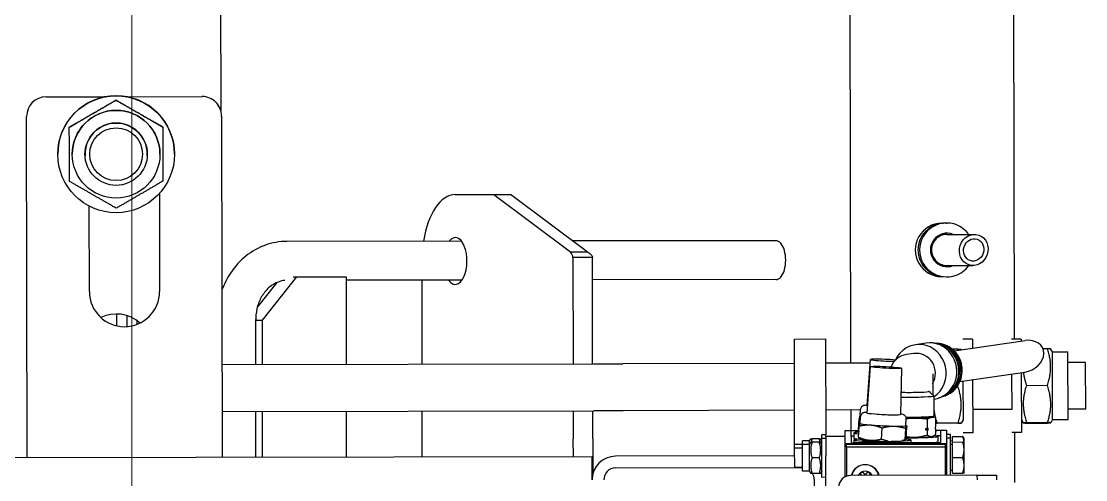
# Model space of a CAD drawing. Extents: x -3873 to 164127, y 7129 to 96529.
# Drawn here: x 85633.7 to 85906.9, y 51325.8 to 51443.4 of the extents above; entities that cross this region are included whole.
import ezdxf

# ---------------------------------------------------------------- set-up
doc = ezdxf.new("R2010")
doc.units = 0
doc.layers.get('0').update_dxf_attribs({"linetype": 'CONTINUOUS'})
doc.layers.add('KROMEKA', color=1, linetype='CONTINUOUS')
doc.layers.add('LAYOUT Kromeka', color=1, linetype='CONTINUOUS', lineweight=5)

# ---------------------------------------------------------------- blocks, each defined once
blk = doc.blocks.new('drop-GS-double')
for p, q in [((-330.06, 402.5), (-330.06, 108.5)), ((-330.06, 253.5), (-242.56, 253.5)), ((-237.56, 248.5), (-237.56, 233.28)), ((-252.31, 245.54), (-252.31, 245.54)), ((-252.31, 241.79), (-252.31, 241.79)), ((-245.39, 242.55), (-245.39, 242.55)), ((-252.31, 238.54), (-252.31, 238.54)), ((-287.56, 237.48), (-265.61, 237.48)), ((-293.31, 230.54), (-296.33, 230.54)), ((-238.45, 230.55), (-238.46, 230.55)), ((-293.71, 227.9), (-296.55, 227.9)), ((-237.56, 227.81), (-237.56, 208.45)), ((-294.97, 225.33), (-296, 225.33)), ((-252.31, 222.54), (-252.31, 222.54)), ((-262.53, 219.46), (-287.56, 219.46)), ((-252.31, 219.29), (-252.31, 219.29)), ((-245.37, 218.55), (-245.38, 218.55)), ((-252.31, 215.54), (-252.31, 215.54)), ((-242.56, 203.45), (-330.06, 203.45)), ((-318.36, 203.45), (-318.37, 108.03)), ((-306.36, 203.45), (-306.37, 108.03)), ((241.32, 203.64), (-241.18, 203.64)), ((-330.06, 194.85), (-318.36, 194.83)), ((-306.36, 194.81), (-294.77, 194.79)), ((-294.94, 194.79), (-294.95, 193.09)), ((-285.33, 189.39), (-291.5, 194.34)), ((-330.06, 193.14), (-318.36, 193.12)), ((-306.36, 193.1), (-294.95, 193.09)), ((-294.95, 193.09), (-283.86, 184.2)), ((-274.79, 141.93), (-274.77, 186.77)), ((-283.86, 184.2), (-283.87, 171.53)), ((-283.86, 185.16), (-283.86, 184.2)), ((-283.86, 172.49), (-283.87, 171.53)), ((-318.37, 171.58), (-330.06, 171.6)), ((-283.87, 171.53), (-306.37, 171.56)), ((-284.79, 141.79), (-284.78, 171.53)), ((-330.06, 152.12), (-318.37, 152.1)), ((-306.37, 152.08), (-284.78, 152.05)), ((-262.84, 143.52), (-262.82, 133.61)), ((-262.82, 133.61), (-277.61, 113.98)), ((-262.82, 133.61), (-262.83, 129.28)), ((-277.62, 109.65), (-262.83, 129.28)), ((-330.06, 113.31), (-325.52, 113.31)), ((-318.37, 113.31), (-325.52, 113.31)), ((-279.04, 113.31), (-306.37, 113.31)), ((-279.04, 111.11), (-279.04, 113.31)), ((-277.61, 113.98), (-277.62, 112.07)), ((-277.62, 112.07), (-277.62, 109.65)), ((-274.82, 61.2), (-274.8, 113.38)), ((-279.04, 108.31), (-279.04, 111.11)), ((-336.06, 108.5), (-330.06, 108.5)), ((-325.52, 108.31), (-334.56, 108.31)), ((-325.52, 108.31), (-318.37, 108.31)), ((-306.37, 108.31), (-279.04, 108.31)), ((-284.82, 61.21), (-284.8, 108.31)), ((-333.06, 102.5), (-333.06, 54.5)), ((-330.06, 56.5), (-330.06, 102.5)), ((-318.3, 56.5), (-318.37, 100.51)), ((-306.3, 56.5), (-306.37, 100.53)), ((-333.06, 56.5), (-328.06, 56.5)), ((-333.06, 54.5), (-333.06, 56.5)), ((-328.06, 56.5), (-327.15, 56.5)), ((-328.06, 54.5), (-328.06, 56.5)), ((-327.15, 56.5), (-300.06, 56.5)), ((-327.15, 54.5), (-327.15, 56.5)), ((-300.06, 56.5), (-300.06, 48.5)), ((-334.01, 52.7), (-334.56, 52.38)), ((-334.56, 52.03), (-334.56, 52.38)), ((-334.56, 50.17), (-334.56, 52.03)), ((-334.01, 54.5), (-327.11, 54.5)), ((-334.01, 52.7), (-334.01, 54.5)), ((-334.01, 52.7), (-327.11, 52.7)), ((-330.56, 50.17), (-330.56, 52.03)), ((-327.11, 54.5), (-326.2, 54.5)), ((-327.11, 52.7), (-327.11, 54.5)), ((-327.11, 52.7), (-326.2, 52.7)), ((-327.11, 52.7), (-326.56, 52.38)), ((-326.56, 52.38), (-326.56, 52.03)), ((-326.56, 50.17), (-326.56, 52.03)), ((-326.2, 52.7), (-326.2, 54.5)), ((-326.2, 52.7), (-325.65, 52.38)), ((-325.65, 52.38), (-325.65, 52.03)), ((-325.65, 50.17), (-325.65, 52.03)), ((-336.06, 51.5), (-360.45, 51.5)), ((-335.56, 49.5), (-325.56, 49.5)), ((-335.56, 48.5), (-335.56, 49.5)), ((-334.56, 49.82), (-334.56, 50.17)), ((-334.01, 49.5), (-334.56, 49.82)), ((-327.11, 49.5), (-326.56, 49.82)), ((-326.56, 50.17), (-326.56, 49.82)), ((-326.2, 49.5), (-325.65, 49.82)), ((-325.65, 50.17), (-325.65, 49.82)), ((-325.56, 49.5), (-324.65, 49.5)), ((-325.56, 48.5), (-325.56, 49.5)), ((-324.65, 48.5), (-324.65, 49.5)), ((-365.06, 48.5), (-330.06, 48.5)), ((-325.06, 48.5), (-330.06, 48.5)), ((-325.06, 48.5), (-324.65, 48.5)), ((-325.06, 43.5), (-325.06, 48.5)), ((-300.06, 48.5), (-324.65, 48.5)), ((-318.28, 39.55), (-318.29, 48.5)), ((-306.27, 37.1), (-306.29, 48.5)), ((-335.41, 43.5), (-326.87, 43.5)), ((-327.84, 43.2), (-335.28, 43.2)), ((-335.11, 9.7), (-335.11, 42.2)), ((-327.84, 17.8), (-327.84, 43.2)), ((-327.84, 43.2), (-327.17, 43.2)), ((-327.17, 17.8), (-327.17, 43.2)), ((-326.87, 43.5), (-326.87, 17.5)), ((-326.87, 43.5), (-325.83, 43.5)), ((-326.02, 41.3), (-326.7, 41.3)), ((-326.7, 19.92), (-326.7, 41.08)), ((-326.66, 41.94), (-323.66, 41.94)), ((-325.83, 43.5), (-325.06, 43.5)), ((-324.19, 41.3), (-325.54, 41.3)), ((-325.06, 43.5), (-323.54, 43.5)), ((-323.62, 41.08), (-323.62, 40.07)), ((-323.54, 43.5), (-323.54, 40.07)), ((-323.54, 42), (-318.28, 42)), ((-306.28, 42), (300.19, 42)), ((-335.1, 39.45), (-335.02, 39.45)), ((-334.77, 39.52), (-334.75, 39.53)), ((-326.02, 39.05), (-325.93, 39.05)), ((-325.74, 39.97), (-325.72, 40.01)), ((-325.34, 40.07), (-322.42, 39.92)), ((-323.89, 40), (-323.88, 40.01)), ((-323.51, 40.07), (-320.59, 39.92)), ((-321.73, 39.63), (-319.94, 39.54)), ((-321.7, 39.76), (-321.7, 39.77)), ((-319.9, 39.64), (-318.11, 39.54)), ((-319.87, 39.76), (-319.87, 39.77)), ((-335.1, 37.35), (-335.02, 37.35)), ((-334.75, 37.27), (-334.77, 37.28)), ((-307.17, 37.03), (-319.02, 37.97)), ((-305.34, 37.03), (-317.19, 37.98)), ((-325.84, 34.2), (-322.92, 34.05)), ((-325.99, 28.1), (-323.07, 27.95)), ((-325.64, 27.87), (-322.72, 27.72)), ((-322.34, 27.95), (-320.54, 27.86)), ((-322.32, 27.82), (-322.34, 27.78)), ((-307.58, 29.04), (-319.47, 29.32)), ((-303.83, 25.84), (-304.1, 27.72)), ((-326.02, 26.7), (-326.7, 26.7)), ((-301.19, 22.73), (-301.58, 25.46)), ((-324.82, 22.41), (-323.61, 22.41)), ((-323.42, 22.82), (-323.12, 22.82)), ((-323.09, 22.28), (-323.39, 22.28)), ((-322.91, 22.41), (-320.61, 22.41)), ((-325.11, 19.7), (-326.46, 19.7)), ((-325.13, 21.02), (-325.03, 20.85)), ((-324.97, 20.33), (-324.97, 19.92)), ((-324.51, 20.21), (-323.29, 20.21)), ((-323.62, 20.21), (-323.62, 19.92)), ((-323.54, 20.21), (-323.54, 17.5)), ((-323.11, 20.34), (-322.81, 20.34)), ((-322.6, 20.21), (-320.3, 20.21)), ((-321.72, 14.56), (-321.73, 19.94)), ((-321.71, 14.56), (-321.72, 19.94)), ((-320.1, 20.97), (-320.28, 20.26)), ((-320.13, 21.01), (-319.88, 20.76)), ((-314.72, 20.75), (-319.86, 20.75)), ((-315.54, 20.66), (-315.55, 20.75)), ((-315.11, 19.02), (-315.3, 19.62)), ((-313.91, 21.56), (-314.71, 20.76)), ((-309.04, 21.03), (-314.44, 21.03)), ((-301.14, 21.03), (-301.12, 21.66)), ((-335.11, 17.8), (-327.84, 17.8)), ((-326.87, 17.5), (-335.11, 17.5)), ((-335.11, 16.5), (-325.56, 16.5)), ((-333.91, 16), (-333.91, 16.5)), ((-327.84, 17.8), (-327.17, 17.8)), ((-327.21, 16), (-327.21, 16.5)), ((-323.54, 17.5), (-326.87, 17.5)), ((-323.66, 19.06), (-326.66, 19.06)), ((-326.3, 16), (-326.3, 16.5)), ((-325.56, 16.5), (-325.56, 17.5)), ((-325.56, 16.5), (-324.65, 16.5)), ((-324.65, 16.5), (-324.65, 17.5)), ((-284.18, 17.46), (-284.18, 17.33)), ((-284.13, 18.63), (-284.13, 18.29)), ((-281.28, 17.3), (-281.29, 10.67)), ((-273.28, 17.29), (-273.29, 10.2)), ((-270.43, 18.62), (-270.43, 18.27)), ((-270.38, 17.45), (-270.38, 17.32)), ((-334.56, 16), (-334.56, 13.36)), ((-334.56, 16), (-330.56, 16)), ((-330.56, 16), (-330.56, 13.36)), ((-330.56, 16), (-326.56, 16)), ((-326.56, 16), (-325.13, 16)), ((-326.56, 16), (-326.56, 13.36)), ((-325.13, 16), (-325.13, 13.36)), ((-320.91, 13.25), (-321.71, 13.71)), ((-312.2, 14.58), (-312.2, 14.65)), ((-311.05, 14.02), (-308.66, -2.6)), ((-303.18, 15.49), (-300.56, -2.72)), ((-302.91, 13.63), (-302.71, 13.75)), ((-302.71, 14.59), (-302.71, 16)), ((-334.56, 13), (-332.56, 13)), ((-332.56, 13), (-328.56, 13)), ((-328.56, 13), (-326.56, 13)), ((-326.56, 13), (-325.65, 13)), ((-325.65, 13), (-325.45, 13.11)), ((-324.2, 10.75), (-324.21, 13.25)), ((-310.94, 13.27), (-320.91, 13.25)), ((-310.94, 13.27), (-320.91, 13.25)), ((-302.86, 13.28), (-302.86, 13.28)), ((-300.21, 10.79), (-300.21, 13.29)), ((-335.11, 9.7), (-336.28, 9.7)), ((-335.11, 9.7), (-335.11, 9.7)), ((-335.11, 9.7), (-335.11, 4.7)), ((-310.58, 10.77), (-324.2, 10.75)), ((-318.22, 0.76), (-318.23, 10.76)), ((-300.21, 10.79), (-302.5, 10.78)), ((-335.11, 4.7), (-336.28, 4.7)), ((-335.11, 4.7), (-335.11, 4.7)), ((-337, 0), (-324.19, 0)), ((-324.18, -1.75), (-324.19, 0.75)), ((-309.15, 0.77), (-318.22, 0.76)), ((-309.15, 0.77), (-318.22, 0.76)), ((-301.07, 0.79), (-301.07, 0.79)), ((-300.18, -1.71), (-300.19, 0.79)), ((-300.19, 0), (300.19, 0)), ((-308.79, -1.73), (-324.18, -1.75)), ((-320.88, -1.75), (-321.68, -2.21)), ((-300.18, -1.71), (-300.71, -1.71)), ((-321.74, -3.06), (-321.73, -8.44)), ((-321.62, -3.06), (-321.61, -8.44)), ((-312.07, -3.04), (-312.06, -8.42)), ((-302.62, -7.27), (-302.61, -8.41)), ((-320.87, -9.75), (-321.67, -9.29)), ((-320.87, -9.75), (-303.47, -9.72)), ((-320.87, -9.75), (-320.86, -13.75)), ((-303.47, -9.72), (-302.67, -9.25)), ((-303.47, -9.72), (-303.46, -13.72)), ((-320.86, -13.75), (-303.46, -13.72)), ((-318.19, -18.24), (-318.2, -13.74)), ((-306.2, -13.72), (-306.16, -13.72)), ((-306.19, -18.22), (-306.2, -13.72)), ((-318.19, -18.24), (-306.19, -18.22))]:
    blk.add_line(p, q)
for radius in [15, 11.25, 8, 6.77]:
    blk.add_circle((-252.31, 230.54), radius)
for centre, radius, start, end in [((-242.56, 248.5), 5, 0, 90), ((-252.31, 230.54), 15, 269.9998, 89.9998), ((-252.31, 230.54), 11.25, 269.9998, 89.9998), ((-252.31, 230.54), 8, 266.8484, 93.1511), ((-287.56, 228.47), 9.01, 90, 270), ((-302.31, 230.54), 9, 317.7755, 26.2507), ((-262.53, 228.47), 9.01, 270, 270.7003), ((-242.56, 208.45), 5, 270, 0), ((-336.06, 102.5), 6, 0, 90), ((-336.06, 102.5), 3, 0, 90), ((-336.06, 54.5), 3, 270, 300.032), ((-336.06, 54.5), 6, 270, 274.7941), ((-309.13, 27), 5.08, 8.1885, 68.2371)]:
    blk.add_arc(centre, radius, start, end)
for centre, major_axis, ratio, start_param, end_param in [((-279.88, 143.52), (17.04, -0.01), 0.5, 0.000873, 1.267356), ((-279.88, 143.52), (6, 0), 0.5, 2.52844, 6.840216), ((-279.82, 61.2), (-5, 0), 0.5, 0, 3.141593), ((-338.11, 42.2), (0, 3), 0.998838, 4.712389, 6.283185), ((-336.03, 38.4), (0, 3.7), 0.998838, 3.393657, 6.031121), ((-335.81, 38.4), (0, 3.5), 0.998838, 5.174577, 6.081585), ((-326.66, 41.08), (0, 0.858), 0.048197, 0, 1.570796), ((-326.02, 34), (0, -7.3), 0.048197, 2.483682, 6.863573), ((-325.54, 34), (0, 7.3), 0.048197, 0, 0.613093), ((-325.01, 41.08), (0, 0.858), 0.048197, 4.964467, 6.283185), ((-324.19, 34), (0, 7.3), 0.048197, 5.678987, 6.882374), ((-323.66, 41.08), (0, 0.858), 0.048197, 4.712389, 6.283185), ((-336, 38.4), (0, -1.98), 0.998838, 2.094395, 2.671938), ((-335.02, 39.95), (0, -0.5), 0.998838, 0, 0.523599), ((-334.55, 39.19), (-0.197, 0.342), 0.999419, 5.867547, 6.283185), ((-336, 38.4), (0, -1.98), 0.998838, 1.047198, 2.094395), ((-326.02, 34), (0.31, 5.99), 0.052327, 0.090882, 1.017068), ((-322.04, 33.79), (0.3, 5.84), 0.052327, 0, 3.141593), ((-322.04, 33.79), (0.31, 5.99), 0.052327, 6.253056, 7.300254), ((-322.04, 33.79), (0.31, 5.99), 0.052327, 6.05911, 6.253056), ((-320.2, 33.79), (0.31, 5.99), 0.052326, 6.253054, 6.570083), ((-320.2, 33.79), (0.3, 5.84), 0.052326, 0, 0.180695), ((-320.2, 33.79), (0.31, 5.99), 0.052326, 6.05911, 6.253054), ((-336, 38.4), (0, -1.98), 0.998838, 0.469655, 1.047198), ((-335.81, 38.4), (0, -3.5), 0.998838, 0.2016, 1.108608), ((-335.02, 36.85), (0, 0.5), 0.998838, 5.759587, 6.283185), ((-334.55, 37.61), (0, -0.395), 0.998838, 5.759587, 6.175224), ((-326.02, 34), (-0.31, -5.99), 0.052327, 4.158661, 4.634148), ((-322.04, 33.79), (-0.31, -5.99), 0.052327, 4.158661, 5.205859), ((-319.24, 33.65), (0.22, 4.33), 0.052327, 6.281719, 9.426244), ((-317.41, 33.65), (0.22, 4.33), 0.052326, 6.281719, 6.542608), ((-305.54, 33.03), (0.21, 3.99), 0.052326, 4.065409, 8.431584), ((-322.04, 33.79), (-0.31, -5.99), 0.052327, 5.205859, 6.253056), ((-308.76, 24.43), (7.18, 1.03), 0.947122, 3.555238, 7.270691), ((-325.11, 27), (0, -7.3), 0.048197, 4.594146, 6.809056), ((-325.11, 27), (0, 6), 0.048197, 1.427403, 1.771197), ((-322.04, 33.79), (-0.31, -5.99), 0.052327, 6.253056, 6.507261), ((-320.11, 27), (0, 6), 0.048197, 1.426974, 1.771197), ((-319.86, 27), (0, -6.25), 0.048197, 4.566178, 6.283185), ((-314.72, 27), (0, -6.25), 0.048197, 4.350353, 6.331457), ((-313.55, 27), (0, -5.08), 0.048197, 4.267493, 5.959987), ((-325.11, 27), (0, -6), 0.048197, 4.912789, 5.959987), ((-320.11, 27), (0, -6), 0.048197, 4.912789, 5.959987), ((-308.86, 25.12), (5.02, 0.72), 0.947122, 4.006254, 6.283185), ((-277.28, 18.62), (6.85, -0.01), 0.995368, 0, 3.141593), ((-277.28, 17.95), (6.85, -0.01), 0.995368, 0.065077, 3.076516), ((-323.16, 27), (0, -6.73), 0.048197, 5.382346, 5.49043), ((-322.86, 27), (0, -6.73), 0.048197, 5.382346, 5.49043), ((-308.36, 21.7), (-7.18, -1.03), 0.947122, 0, 3.141593), ((-277.28, 17.45), (6.9, -0.01), 0.995368, 0, 3.141593), ((-326.46, 27), (0, -7.3), 0.048197, 5.535178, 6.283185), ((-326.66, 19.92), (0, -0.858), 0.048197, 4.712389, 6.283185), ((-325.11, 27), (0, -6), 0.048197, 5.959987, 6.199511), ((-325.01, 19.92), (0, -0.858), 0.048197, 0, 1.570796), ((-323.66, 19.92), (0, -0.858), 0.048197, 0, 1.570796), ((-320.11, 27), (0, -6), 0.048197, 5.959987, 6.234913), ((-308.27, 21.06), (-7.07, -1.02), 0.947122, 0.155316, 2.986276), ((-308.16, 20.27), (-6.83, -0.98), 0.947122, 0.235423, 2.90617), ((-277.28, 17.26), (4.3, 0), 0.995368, 5.907435, 9.800528), ((-308.22, 20.68), (6.88, 0.99), 0.947122, 3.616887, 5.80789), ((-308.24, 20.82), (6.88, 0.99), 0.947122, 4.005949, 5.418829), ((-304.61, -2.66), (-2.02, 4.59), 0.779723, 1.228343, 4.369935)]:
    blk.add_ellipse(centre, major_axis=major_axis, ratio=ratio, start_param=start_param, end_param=end_param)
for centre, major_axis, ratio in [((-307.38, 33.03), (-0.21, -3.99), 0.052327), ((-277.29, 10.44), (-3.83, 1.29), 0.901079), ((-277.29, 10.44), (2.73, -0.92), 0.901079)]:
    blk.add_ellipse(centre, major_axis=major_axis, ratio=ratio)
for points, weights in [([(-266.17, 230.53), (-262.71, 236.53), (-259.25, 242.54)], [1, 1.15470053838, 1]), ([(-259.25, 242.54), (-252.32, 242.54), (-245.39, 242.55)], [1, 1.15470053838, 1]), ([(-245.39, 242.55), (-241.92, 236.55), (-238.46, 230.55)], [1, 1.15470053838, 1]), ([(-238.45, 230.55), (-241.92, 236.55), (-245.39, 242.55)], [1, 1.15470053838, 1]), ([(-259.23, 218.54), (-262.7, 224.53), (-266.17, 230.53)], [1, 1.15470053838, 1]), ([(-238.46, 230.55), (-241.92, 224.55), (-245.38, 218.55)], [1, 1.15470053838, 1]), ([(-245.37, 218.55), (-241.91, 224.55), (-238.45, 230.55)], [1, 1.15470053838, 1]), ([(-245.38, 218.55), (-252.3, 218.54), (-259.23, 218.54)], [1, 1.15470053838, 1]), ([(-330.56, 52.03), (-332.56, 52.69), (-334.56, 52.03)], [1, 1.15470053838, 1]), ([(-326.56, 52.03), (-328.56, 52.69), (-330.56, 52.03)], [1, 1.15470053838, 1]), ([(-325.65, 52.03), (-326.13, 52.19), (-326.56, 52.27)], [1, 1.03322837971, 1.0521824042]), ([(-334.56, 50.17), (-332.56, 49.51), (-330.56, 50.17)], [1, 1.15470053838, 1]), ([(-330.56, 50.17), (-328.56, 49.51), (-326.56, 50.17)], [1, 1.15470053838, 1]), ([(-326.56, 49.93), (-326.13, 50.01), (-325.65, 50.17)], [1.0521824042, 1.03322837971, 1]), ([(-334.86, 39.52), (-334.84, 39.52), (-334.83, 39.53)], [1.18813744012, 1.17967080668, 1.17116460961]), ([(-334.44, 38.85), (-334.45, 38.84), (-334.46, 38.83)], [1.17116460961, 1.17967080668, 1.18813744011]), ([(-326.13, 37.16), (-326.01, 38.53), (-325.34, 40.07)], [1, 1.04314139574, 1.01001874936]), ([(-325.34, 40.07), (-325.69, 40.05), (-325.72, 40.01)], [1.01001874936, 1.03589479466, 1.01522664005]), ([(-323.51, 40.07), (-323.86, 40.05), (-323.88, 40.01)], [1.01001874936, 1.03589477361, 1.01522667367]), ([(-323.55, 39.98), (-323.53, 40.03), (-323.51, 40.07)], [1.01189394747, 1.0109890729, 1.01001874936]), ([(-322.42, 39.92), (-322.02, 38.32), (-322.14, 36.96)], [1.01001874936, 1.04314139574, 1]), ([(-321.71, 39.78), (-321.8, 39.83), (-322.42, 39.92)], [1, 1.04314139574, 1.01001874936]), ([(-321.7, 39.77), (-321.71, 39.78), (-321.71, 39.78)], [1.00851425906, 1.00471203149, 1]), ([(-320.59, 39.92), (-320.55, 39.74), (-320.51, 39.57)], [1.01001874936, 1.01360406662, 1.01629582136]), ([(-319.88, 39.78), (-319.96, 39.83), (-320.59, 39.92)], [1, 1.04314139574, 1.01001874936]), ([(-319.87, 39.77), (-319.87, 39.78), (-319.88, 39.78)], [1.00851388225, 1.00471179801, 1]), ([(-334.83, 37.27), (-334.84, 37.28), (-334.86, 37.28)], [1.17116460961, 1.17967080668, 1.18813744012]), ([(-334.46, 37.97), (-334.45, 37.96), (-334.44, 37.95)], [1.18813744011, 1.17967080668, 1.17116460961]), ([(-325.84, 34.2), (-326.24, 35.8), (-326.13, 37.16)], [1.01001874936, 1.04314139574, 1]), ([(-322.14, 36.96), (-322.25, 35.59), (-322.92, 34.05)], [1, 1.04314139574, 1.01001874936]), ([(-326.31, 32.48), (-326.16, 33.29), (-325.84, 34.2)], [1.02326952985, 1.02844499573, 1.01001874936]), ([(-322.92, 34.05), (-322.43, 32.38), (-322.46, 30.97)], [1.01001874936, 1.04314139574, 1]), ([(-322.46, 30.97), (-322.49, 29.55), (-323.07, 27.95)], [1, 1.04314139574, 1.01001874936]), ([(-325.99, 28.1), (-326.13, 28.57), (-326.22, 29.01)], [1.01001874936, 1.01922479118, 1.02253947179]), ([(-326.16, 28.08), (-326.09, 28.09), (-325.99, 28.1)], [1.02105344299, 1.01746136107, 1.01001874936]), ([(-325.64, 27.87), (-325.79, 27.89), (-325.91, 27.91)], [1.01001874936, 1.01798629922, 1.02154099727]), ([(-325.39, 25.81), (-325.4, 26.8), (-325.21, 27.85)], [1, 1.02673629745, 1.02418161066]), ([(-323.07, 27.95), (-322.44, 27.86), (-322.36, 27.8)], [1.01001874936, 1.04314139574, 1]), ([(-322.36, 27.8), (-322.27, 27.75), (-322.72, 27.72)], [1, 1.04314139574, 1.01001874936]), ([(-320.51, 27.86), (-320.41, 26.8), (-320.4, 25.81)], [1.02416084351, 1.02684254704, 1]), ([(-324.82, 22.41), (-325.38, 24.23), (-325.39, 25.81)], [1.01001874936, 1.04314139574, 1]), ([(-320.4, 25.81), (-320.38, 24.23), (-320.61, 22.41)], [1, 1.04314139574, 1.01001874936]), ([(-325.2, 21.31), (-325.27, 21.82), (-324.82, 22.41)], [1, 1.04314139574, 1.01001874936]), ([(-323.61, 22.41), (-323.51, 22.62), (-323.42, 22.82)], [1.00558683755, 1.00326332561, 1]), ([(-323.39, 22.28), (-323.49, 22.34), (-323.61, 22.41)], [1, 1.00326332561, 1.00558683755]), ([(-323.12, 22.82), (-323.02, 22.62), (-322.91, 22.41)], [1, 1.00332395651, 1.00570838385]), ([(-322.91, 22.41), (-323.01, 22.34), (-323.09, 22.28)], [1.00570838385, 1.00332395651, 1]), ([(-320.61, 22.41), (-320.28, 21.82), (-320.21, 21.31)], [1.01001874936, 1.04314139574, 1]), ([(-313.91, 21.56), (-313.58, 21.88), (-313.62, 22.19)], [1.07636955859, 1.1157635468, 1.1157635468]), ([(-324.51, 20.21), (-325.13, 20.8), (-325.2, 21.31)], [1.01001874936, 1.04314139574, 1]), ([(-323.29, 20.21), (-323.2, 20.28), (-323.11, 20.34)], [1.00558683755, 1.00326332561, 1]), ([(-322.81, 20.34), (-322.71, 20.28), (-322.6, 20.21)], [1, 1.00332395651, 1.00570838385]), ([(-321.73, 20.21), (-321.73, 20.09), (-321.73, 19.94)], [1.02346511111, 1.0127899758, 1]), ([(-321.72, 19.94), (-321.72, 20.09), (-321.72, 20.21)], [1, 1.01279050711, 1.02346599803]), ([(-320.85, 20.21), (-321.27, 20.09), (-321.72, 19.94)], [1.02332672717, 1.01270712943, 1]), ([(-320.21, 21.31), (-320.13, 20.8), (-320.3, 20.21)], [1, 1.04314139574, 1.01001874936]), ([(-318.02, 20.75), (-319.1, 20.66), (-320.25, 20.37)], [1.07298126705, 1.06415280712, 1.03748464322]), ([(-315.55, 20.72), (-315.71, 20.74), (-315.87, 20.75)], [1.06946586096, 1.07123250134, 1.07260329487]), ([(-321.72, 14.56), (-321.71, 12.98), (-321.71, 14.56)], [1, 1.15470053838, 1]), ([(-321.71, 14.56), (-316.95, 12.99), (-312.2, 14.58)], [1, 1.15470053838, 1]), ([(-312.2, 14.58), (-312.09, 14.54), (-311.97, 14.5)], [1, 1.00329003776, 1.00644013615]), ([(-303.04, 14.49), (-302.87, 14.54), (-302.71, 14.59)], [1.00912598209, 1.00470615744, 1]), ([(-302.71, 14.59), (-302.71, 13.75), (-302.71, 13.75)], [1, 1.07724051365, 1.07735011345]), ([(-334.56, 13), (-334.56, 13), (-334.56, 13.36)], [1, 1.0379548493, 1]), ([(-334.56, 13.36), (-333.49, 13), (-332.56, 13)], [1, 1.0379548493, 1]), ([(-332.56, 13), (-331.63, 13), (-330.56, 13.36)], [1, 1.0379548493, 1]), ([(-330.56, 13.36), (-329.49, 13), (-328.56, 13)], [1, 1.0379548493, 1]), ([(-328.56, 13), (-327.63, 13), (-326.56, 13.36)], [1, 1.0379548493, 1]), ([(-326.56, 13), (-325.9, 13.03), (-325.13, 13.36)], [1.00583237467, 1.03477170195, 1]), ([(-326.56, 13.36), (-326.56, 13), (-326.56, 13)], [1, 1.0379548493, 1]), ([(-325.13, 13.36), (-325.3, 13.2), (-325.45, 13.11)], [1, 1.0162313208, 1.01858005322]), ([(-321.62, -3.06), (-321.68, -1.48), (-321.74, -3.06)], [1, 1.15470053838, 1]), ([(-312.07, -3.04), (-316.85, -1.47), (-321.62, -3.06)], [1, 1.15470053838, 1]), ([(-308.71, -2.26), (-310.28, -2.44), (-312.07, -3.04)], [1.06998610729, 1.05348355796, 1]), ([(-321.73, -8.44), (-321.67, -10.02), (-321.61, -8.44)], [1, 1.15470053838, 1]), ([(-321.61, -8.44), (-316.83, -10.01), (-312.06, -8.42)], [1, 1.15470053838, 1]), ([(-312.06, -8.42), (-307.33, -10), (-302.61, -8.41)], [1, 1.15470053838, 1]), ([(-302.61, -8.41), (-302.64, -9.24), (-302.67, -9.25)], [1, 1.07586637715, 1.07732180212])]:
    blk.add_rational_spline(points, weights, degree=2)
for points, knots in [([(-274.77, 186.77), (-274.77, 188.64), (-275.09, 190.51), (-276.35, 194.06), (-277.3, 195.75), (-279.71, 198.79), (-281.2, 200.15), (-284.21, 202.15), (-285.66, 202.88), (-287.19, 203.45)], [0, 0, 0, 0, 0.298446, 0.298446, 0.602199, 0.602199, 0.916358, 0.916358, 1.170419, 1.170419, 1.170419, 1.170419]), ([(-284.79, 187.26), (-284.83, 187.86), (-284.96, 188.45), (-285.46, 189.78), (-285.89, 190.52), (-287.04, 191.89), (-287.77, 192.53), (-289.42, 193.58), (-290.34, 193.99), (-292.28, 194.57), (-293.3, 194.74), (-294.47, 194.79), (-294.62, 194.79), (-294.77, 194.79)], [0.06688, 0.06688, 0.06688, 0.06688, 0.314159, 0.314159, 0.628319, 0.628319, 0.942478, 0.942478, 1.239754, 1.239754, 1.528823, 1.528823, 1.570796, 1.570796, 1.570796, 1.570796]), ([(-279.04, 113.31), (-278.8, 113.31), (-278.56, 113.37), (-278.09, 113.59), (-277.85, 113.76), (-277.61, 113.98)], [0, 0, 0, 0, 0.1491995, 0.1491995, 0.298399, 0.298399, 0.298399, 0.298399]), ([(-277.62, 109.65), (-277.85, 109.21), (-278.09, 108.88), (-278.56, 108.42), (-278.8, 108.31), (-279.04, 108.31)], [0, 0, 0, 0, 0.2716825, 0.2716825, 0.543365, 0.543365, 0.543365, 0.543365]), ([(-318.37, 100.51), (-318.37, 102.14), (-318.37, 103.79), (-318.37, 106.27), (-318.37, 107.18), (-318.37, 108.03)], [0, 0, 0, 0, 0.4879632, 0.4879632, 0.7843809, 0.7843809, 0.7843809, 0.7843809]), ([(-306.37, 108.03), (-306.37, 106.63), (-306.37, 105.08), (-306.37, 102.52), (-306.37, 101.52), (-306.37, 100.53)], [0, 0, 0, 0, 0.4851888, 0.4851888, 0.7825378, 0.7825378, 0.7825378, 0.7825378]), ([(-335.11, 39.45), (-335.09, 39.45), (-335.07, 39.45), (-335, 39.46), (-334.94, 39.47), (-334.88, 39.5), (-334.87, 39.51), (-334.86, 39.52)], [0.08655935, 0.08655935, 0.08655935, 0.08655935, 0.09300963, 0.09300963, 0.10897778, 0.10897778, 0.1130223, 0.1130223, 0.1130223, 0.1130223]), ([(-334.83, 39.53), (-334.81, 39.55), (-334.78, 39.56), (-334.7, 39.58), (-334.64, 39.59), (-334.53, 39.57), (-334.47, 39.55), (-334.37, 39.48), (-334.32, 39.44), (-334.3, 39.39)], [0.01006718, 0.01006718, 0.01006718, 0.01006718, 0.01787937, 0.01787937, 0.03575875, 0.03575875, 0.05328779, 0.05328779, 0.07081684, 0.07081684, 0.07081684, 0.07081684]), ([(-334.46, 38.83), (-334.47, 38.83), (-334.48, 38.82), (-334.54, 38.78), (-334.58, 38.74), (-334.64, 38.66), (-334.67, 38.61), (-334.7, 38.51), (-334.71, 38.45), (-334.71, 38.35), (-334.7, 38.29), (-334.67, 38.19), (-334.64, 38.14), (-334.58, 38.06), (-334.54, 38.02), (-334.48, 37.98), (-334.47, 37.97), (-334.46, 37.97)], [0.0119236, 0.0119236, 0.0119236, 0.0119236, 0.0159681, 0.0159681, 0.0319363, 0.0319363, 0.0472046, 0.0472046, 0.062473, 0.062473, 0.0777413, 0.0777413, 0.0930096, 0.0930096, 0.1089778, 0.1089778, 0.1130223, 0.1130223, 0.1130223, 0.1130223]), ([(-334.3, 39.39), (-334.27, 39.34), (-334.25, 39.28), (-334.24, 39.16), (-334.25, 39.09), (-334.29, 38.99), (-334.33, 38.93), (-334.39, 38.88), (-334.41, 38.86), (-334.44, 38.85)], [0.07081684, 0.07081684, 0.07081684, 0.07081684, 0.08834588, 0.08834588, 0.10587492, 0.10587492, 0.1237543, 0.1237543, 0.1315665, 0.1315665, 0.1315665, 0.1315665]), ([(-318.9, 37.97), (-318.91, 38.16), (-318.92, 38.33), (-318.95, 38.57), (-318.96, 38.66), (-319.01, 38.83), (-319.03, 38.88), (-319.09, 39.01), (-319.13, 39.09), (-319.29, 39.27), (-319.38, 39.35), (-319.61, 39.48), (-319.73, 39.52), (-319.89, 39.54), (-319.91, 39.54), (-319.94, 39.54)], [2.663145, 2.663145, 2.663145, 2.663145, 2.8916157, 2.8916157, 3.0316688, 3.0316688, 3.0735203, 3.0735203, 3.1181695, 3.1181695, 3.1472282, 3.1472282, 3.1678459, 3.1678459, 3.1717219, 3.1717219, 3.1717219, 3.1717219]), ([(-317.07, 37.97), (-317.07, 38.16), (-317.09, 38.33), (-317.12, 38.57), (-317.13, 38.66), (-317.18, 38.83), (-317.2, 38.88), (-317.26, 39.01), (-317.3, 39.09), (-317.46, 39.27), (-317.54, 39.35), (-317.78, 39.48), (-317.9, 39.52), (-318.06, 39.54), (-318.08, 39.54), (-318.11, 39.54)], [2.6631472, 2.6631472, 2.6631472, 2.6631472, 2.8915982, 2.8915982, 3.0316609, 3.0316609, 3.0735194, 3.0735194, 3.1181699, 3.1181699, 3.1472288, 3.1472288, 3.1678466, 3.1678466, 3.1717235, 3.1717235, 3.1717235, 3.1717235]), ([(-334.86, 37.28), (-334.87, 37.29), (-334.88, 37.3), (-334.94, 37.33), (-335, 37.34), (-335.07, 37.35), (-335.09, 37.35), (-335.11, 37.35)], [0.01192362, 0.01192362, 0.01192362, 0.01192362, 0.01596814, 0.01596814, 0.03193628, 0.03193628, 0.03838657, 0.03838657, 0.03838657, 0.03838657]), ([(-334.3, 37.41), (-334.32, 37.36), (-334.37, 37.32), (-334.47, 37.25), (-334.53, 37.23), (-334.64, 37.21), (-334.7, 37.22), (-334.78, 37.24), (-334.81, 37.25), (-334.83, 37.27)], [0.07081684, 0.07081684, 0.07081684, 0.07081684, 0.08834588, 0.08834588, 0.10587492, 0.10587492, 0.1237543, 0.1237543, 0.1315665, 0.1315665, 0.1315665, 0.1315665]), ([(-334.44, 37.95), (-334.41, 37.94), (-334.39, 37.92), (-334.33, 37.87), (-334.29, 37.81), (-334.25, 37.71), (-334.24, 37.64), (-334.25, 37.52), (-334.27, 37.46), (-334.3, 37.41)], [0.01006718, 0.01006718, 0.01006718, 0.01006718, 0.01787937, 0.01787937, 0.03575875, 0.03575875, 0.05328779, 0.05328779, 0.07081684, 0.07081684, 0.07081684, 0.07081684]), ([(-320.54, 27.86), (-320.43, 27.85), (-320.32, 27.87), (-320.12, 27.92), (-320.03, 27.96), (-319.87, 28.06), (-319.8, 28.12), (-319.69, 28.23), (-319.66, 28.29), (-319.59, 28.39), (-319.56, 28.44), (-319.51, 28.56), (-319.49, 28.61), (-319.42, 28.87), (-319.39, 29.04), (-319.35, 29.3), (-319.35, 29.31), (-319.35, 29.32)], [0.0301292, 0.0301292, 0.0301292, 0.0301292, 0.0473895, 0.0473895, 0.066372, 0.066372, 0.090347, 0.090347, 0.1211914, 0.1211914, 0.1622365, 0.1622365, 0.2355287, 0.2355287, 0.5284413, 0.5284413, 0.5387061, 0.5387061, 0.5387061, 0.5387061]), ([(-314.76, 18.14), (-314.65, 17.75), (-314.5, 17.38), (-313.99, 16.4), (-313.56, 15.83), (-312.53, 14.84), (-311.93, 14.43), (-310.63, 13.81), (-309.92, 13.6), (-308.46, 13.4), (-307.72, 13.42), (-306.27, 13.67), (-305.56, 13.9), (-304.26, 14.57), (-303.66, 15.01), (-302.64, 16.03), (-302.22, 16.62), (-301.58, 17.89), (-301.37, 18.57), (-301.24, 19.54), (-301.23, 19.81), (-301.23, 20.09)], [1.85686, 1.85686, 1.85686, 1.85686, 2.040528, 2.040528, 2.359731, 2.359731, 2.679517, 2.679517, 2.999901, 2.999901, 3.320679, 3.320679, 3.641575, 3.641575, 3.962303, 3.962303, 4.282591, 4.282591, 4.602262, 4.602262, 4.72788, 4.72788, 4.72788, 4.72788]), ([(-273.28, 17.29), (-273.28, 17.71), (-273.35, 18.14), (-273.62, 18.94), (-273.82, 19.32), (-274.33, 20.01), (-274.64, 20.31), (-275.33, 20.79), (-275.72, 20.98), (-276.54, 21.23), (-276.97, 21.28), (-277.82, 21.26), (-278.25, 21.18), (-279.05, 20.89), (-279.42, 20.68), (-280.09, 20.15), (-280.39, 19.84), (-280.86, 19.13), (-281.03, 18.73), (-281.23, 17.99), (-281.28, 17.64), (-281.28, 17.3)], [5.234946, 5.234946, 5.234946, 5.234946, 5.555179, 5.555179, 5.875364, 5.875364, 6.195429, 6.195429, 6.515348, 6.515348, 6.835156, 6.835156, 7.154928, 7.154928, 7.474752, 7.474752, 7.794697, 7.794697, 8.114787, 8.114787, 8.376539, 8.376539, 8.376539, 8.376539]), ([(-284.18, 17.33), (-284.18, 16.6), (-284.06, 15.86), (-283.6, 14.47), (-283.26, 13.81), (-282.39, 12.65), (-281.87, 12.15), (-281.29, 11.73)], [2.0933537, 2.0933537, 2.0933537, 2.0933537, 2.4132684, 2.4132684, 2.7332003, 2.7332003, 3.0457135, 3.0457135, 3.0457135, 3.0457135]), ([(-273.29, 11.72), (-273.19, 11.79), (-273.1, 11.86), (-272.43, 12.38), (-271.92, 12.93), (-271.11, 14.16), (-270.81, 14.83), (-270.46, 16.12), (-270.38, 16.72), (-270.38, 17.32)], [4.2825865, 4.2825865, 4.2825865, 4.2825865, 4.3334252, 4.3334252, 4.6534452, 4.6534452, 4.973412, 4.973412, 5.2349463, 5.2349463, 5.2349463, 5.2349463])]:
    blk.add_open_spline(points, degree=3, knots=knots)
blk = doc.blocks.new('g-cl-drop-gs-double')
blk.add_blockref('drop-GS-double', (2633.59, 1448.89))

msp = doc.modelspace()

# ---------------------------------------------------------------- linework, layer by layer
at = {"layer": 'LAYOUT Kromeka', "ltscale": 20}
msp.add_line((85662.06, 47010.51, -15419981.6), (85662.06, 60501.81, -15419981.6), dxfattribs=at)
at = {"layer": 'LAYOUT Kromeka', "elevation": -15419959.69}
msp.add_lwpolyline([(83727.59, 63133.87), (83721.97, 47023.65, 0.412929), (84124.92, 46618.64), (85259.11, 46618.64, 0.415704), (85662.06, 47023.65), (85662.06, 60626.61), (85662.06, 60701.85, 1), (85017.06, 60701.85), (85017.06, 60331.81), (85017.06, 56376, -1), (84371.23, 56376), (84372.61, 60367.81), (84372.59, 63130.55)], format="xyb", dxfattribs=at)

# ---------------------------------------------------------------- block references
at = {"layer": 'KROMEKA', "rotation": 90.10840459875308}
msp.add_blockref('g-cl-drop-gs-double', (87341.94, 49031.25, -15419981.6), dxfattribs=at)

doc.saveas('drawing.dxf')
